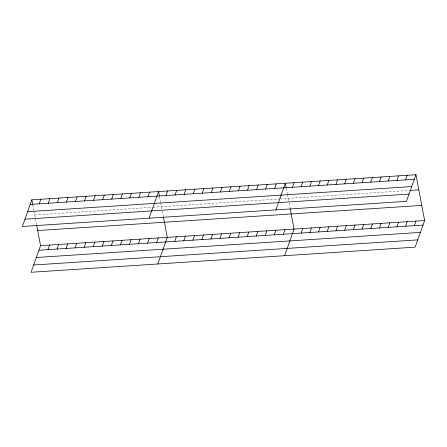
<?xml version="1.0" encoding="UTF-8"?>
<svg xmlns="http://www.w3.org/2000/svg" width="447" height="447" viewBox="0 0 447 447"><rect width="100%" height="100%" fill="white"/><g stroke="black" fill="none" stroke-linecap="round" stroke-linejoin="round"><path stroke-width="0.34" stroke-dasharray="2.23 1.68" d="M34.71 214.968L152.405 207.268M153.103 207.218L279.163 198.971M279.856 198.926L409.435 190.45M286.298 188.304L287.376 193.97M287.494 194.601L288.958 202.273M289.08 202.921L290.069 208.112M159.54 196.596L160.624 202.267M160.741 202.893L162.2 210.565M162.322 211.219L163.311 216.409M32.787 204.888L33.866 210.559M33.989 211.185L36.559 224.701"/><path stroke-width="0.67" d="M31.832 199.848L22.35 226.473L406.452 201.346L415.933 174.721L31.832 199.848L32.67 204.262M39.252 203.832L40.884 199.256M48.31 203.24L49.935 198.664M36.682 225.349L40.548 245.654L31.066 272.279L415.168 247.152L424.65 220.527L415.933 174.721M57.361 202.647L58.993 198.071M47.974 249.638L49.6 245.062M66.419 202.055L68.045 197.479M57.026 249.046L58.658 244.47M75.47 201.463L77.102 196.887M66.078 248.454L67.709 243.878M84.522 200.871L86.154 196.294M75.135 247.862L76.761 243.285M93.579 200.278L95.205 195.702M84.187 247.269L85.818 242.693M102.631 199.686L104.263 195.11M93.244 246.677L94.87 242.101M111.683 199.094L113.314 194.518M102.296 246.085L103.927 241.509M120.74 198.502L122.366 193.925M111.348 245.492L112.979 240.916M129.792 197.909L131.424 193.333M120.405 244.9L122.031 240.324M138.849 197.317L140.475 192.741M129.457 244.308L131.088 239.732M147.901 196.725L149.527 192.149M138.509 243.716L140.14 239.139M149.102 218.181L158.584 191.556L159.423 195.965M147.566 243.123L149.192 238.547M166.01 195.54L167.636 190.964M156.618 242.531L158.249 237.955M175.062 194.948L176.694 190.372M157.825 263.987L167.301 237.363L163.434 217.058M184.114 194.356L185.745 189.779M174.727 241.346L176.358 236.77M193.171 193.763L194.797 189.187M183.778 240.754L185.41 236.178M202.223 193.171L203.854 188.595M192.836 240.162L194.462 235.586M211.275 192.579L212.906 188.003M201.888 239.57L203.519 234.993M220.332 191.987L221.958 187.41M210.939 238.977L212.571 234.401M229.384 191.394L231.015 186.818M219.997 238.385L221.623 233.809M238.441 190.802L240.067 186.226M229.048 237.793L230.68 233.217M247.493 190.21L249.124 185.634M238.106 237.201L239.732 232.624M256.544 189.617L258.176 185.041M247.157 236.608L248.783 232.032M265.602 189.025L267.228 184.449M256.209 236.016L257.841 231.44M274.654 188.433L276.285 183.857M265.267 235.424L266.893 230.848M275.855 209.889L285.337 183.264L286.175 187.673M274.318 234.831L275.95 230.255M292.416 187.271L294.042 182.694M283.37 234.239L285.002 229.663M301.122 186.701L302.748 182.125M284.577 255.695L294.053 229.071L290.192 208.766M309.827 186.131L311.458 181.555M301.133 233.077L302.764 228.501M318.532 185.561L320.164 180.985M309.838 232.507L311.47 227.931M327.238 184.991L328.869 180.415M318.543 231.937L320.175 227.361M335.948 184.421L337.574 179.85M327.249 231.367L328.88 226.791M344.654 183.857L346.28 179.281M335.96 230.797L337.586 226.221M353.359 183.287L354.985 178.711M344.665 230.227L346.291 225.651M362.064 182.717L363.696 178.141M353.37 229.657L355.002 225.081M370.77 182.147L372.401 177.571M362.076 229.087L363.707 224.511M379.475 181.577L381.107 177.001M370.781 228.518L372.412 223.941M388.186 181.007L389.812 176.431M379.492 227.948L381.118 223.371M396.891 180.437L398.517 175.861M388.197 227.378L389.823 222.807M405.597 179.867L407.228 175.291M396.902 226.813L398.528 222.237M405.608 226.243L407.239 221.667M414.313 225.674L415.945 221.097M30.2 204.424L414.302 179.297M27.608 211.705L411.709 186.572M410.1 190.405L418.811 189.835M24.943 219.198L409.044 194.071M37.671 230.54L421.772 205.413M40.548 245.654L424.65 220.527M38.917 250.231L423.018 225.104M36.33 257.506L420.431 232.379M33.659 265.004L417.761 239.871"/></g></svg>
